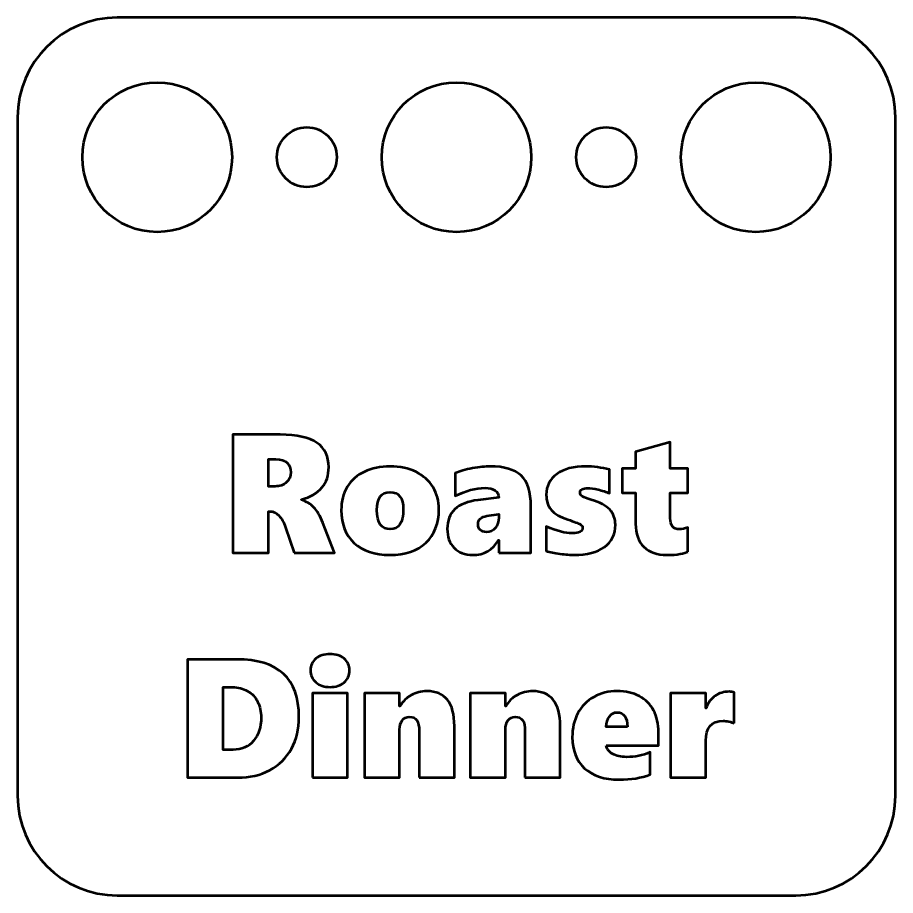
# Model space of a CAD drawing. Header units: centimetres. Extents: x -15.7 to 15.7, y -6.7 to 6.7.
# Drawn here: x -2.2 to 2.2, y -6.7 to -2.3 of the extents above; entities that cross this region are included whole.
import ezdxf

# ---------------------------------------------------------------- set-up
doc = ezdxf.new("R2010")
doc.units = ezdxf.units.CM
doc.header["$MEASUREMENT"] = 0
doc.layers.add('Layer 1', color=7, linetype='Continuous')

msp = doc.modelspace()

# ---------------------------------------------------------------- linework, layer by layer
at = {"layer": 'Layer 1', "lineweight": 53}
for centre, major_axis in [((-1.49999, -3.00001), (0, 0.37501)), ((0.00001, -3.00001), (0, 0.37501)), ((1.50001, -3.00001), (0, 0.37501)), ((-0.75, -3), (0, 0.15)), ((0.75, -3), (0, 0.15))]:
    msp.add_ellipse(centre, major_axis=major_axis, ratio=1, dxfattribs=at)
msp.add_open_spline([(-2.2, -6.2), (-2.2, -6.2), (-2.2, -2.8), (-2.2, -2.8), (-2.2, -2.8), (-2.2, -2.52386), (-1.97614, -2.3), (-1.7, -2.3), (-1.7, -2.3), (-1.7, -2.3), (1.7, -2.3), (1.7, -2.3), (1.7, -2.3), (1.97614, -2.3), (2.2, -2.52386), (2.2, -2.8), (2.2, -2.8), (2.2, -2.8), (2.2, -6.2), (2.2, -6.2), (2.2, -6.2), (2.2, -6.47614), (1.97614, -6.7), (1.7, -6.7), (1.7, -6.7), (1.7, -6.7), (-1.7, -6.7), (-1.7, -6.7), (-1.7, -6.7), (-1.97614, -6.7), (-2.2, -6.47614), (-2.2, -6.2)], degree=3, knots=[0, 0, 0, 0, 0.1111111, 0.1111111, 0.1111111, 0.1111111, 0.2222222, 0.2222222, 0.2222222, 0.2222222, 0.3333333, 0.3333333, 0.3333333, 0.3333333, 0.4444444, 0.4444444, 0.4444444, 0.4444444, 0.5555556, 0.5555556, 0.5555556, 0.5555556, 0.6666667, 0.6666667, 0.6666667, 0.6666667, 0.7777778, 0.7777778, 0.7777778, 0.7777778, 1, 1, 1, 1], dxfattribs=at)
at = {"layer": 'Layer 1', "color": 5, "lineweight": 53}
for points, knots in [([(-0.81288, -4.98323), (-0.81288, -4.98323), (-0.85719, -4.85552), (-0.85719, -4.85552), (-0.85719, -4.85552), (-0.86565, -4.83041), (-0.8768, -4.81079), (-0.89035, -4.7964), (-0.89035, -4.7964), (-0.90403, -4.78215), (-0.91885, -4.77495), (-0.9348, -4.77495), (-0.9348, -4.77495), (-0.9348, -4.77495), (-0.94185, -4.77495), (-0.94185, -4.77495), (-0.94185, -4.77495), (-0.94185, -4.77495), (-0.94185, -4.98323), (-0.94185, -4.98323), (-0.94185, -4.98323), (-0.94185, -4.98323), (-1.1205, -4.98323), (-1.1205, -4.98323), (-1.1205, -4.98323), (-1.1205, -4.98323), (-1.1205, -4.39056), (-1.1205, -4.39056), (-1.1205, -4.39056), (-1.1205, -4.39056), (-0.88343, -4.39056), (-0.88343, -4.39056), (-0.88343, -4.39056), (-0.80046, -4.39056), (-0.73922, -4.40411), (-0.6997, -4.43134), (-0.6997, -4.43134), (-0.66019, -4.45844), (-0.64044, -4.49908), (-0.64044, -4.5534), (-0.64044, -4.5534), (-0.64044, -4.59419), (-0.65187, -4.62833), (-0.67487, -4.65585), (-0.67487, -4.65585), (-0.69787, -4.68351), (-0.73216, -4.70341), (-0.7776, -4.71582), (-0.7776, -4.71582), (-0.7776, -4.71582), (-0.7776, -4.71752), (-0.7776, -4.71752), (-0.7776, -4.71752), (-0.75248, -4.72514), (-0.7316, -4.7377), (-0.71494, -4.75505), (-0.71494, -4.75505), (-0.69815, -4.77241), (-0.68319, -4.79823), (-0.67007, -4.83238), (-0.67007, -4.83238), (-0.67007, -4.83238), (-0.61165, -4.98323), (-0.61165, -4.98323), (-0.61165, -4.98323), (-0.61165, -4.98323), (-0.81288, -4.98323), (-0.81288, -4.98323)], [0, 0, 0, 0, 0.0555556, 0.0555556, 0.0555556, 0.0555556, 0.1111111, 0.1111111, 0.1111111, 0.1111111, 0.1666667, 0.1666667, 0.1666667, 0.1666667, 0.2222222, 0.2222222, 0.2222222, 0.2222222, 0.2777778, 0.2777778, 0.2777778, 0.2777778, 0.3333333, 0.3333333, 0.3333333, 0.3333333, 0.3888889, 0.3888889, 0.3888889, 0.3888889, 0.4444444, 0.4444444, 0.4444444, 0.4444444, 0.5, 0.5, 0.5, 0.5, 0.5555556, 0.5555556, 0.5555556, 0.5555556, 0.6111111, 0.6111111, 0.6111111, 0.6111111, 0.6666667, 0.6666667, 0.6666667, 0.6666667, 0.7222222, 0.7222222, 0.7222222, 0.7222222, 0.7777778, 0.7777778, 0.7777778, 0.7777778, 0.8333333, 0.8333333, 0.8333333, 0.8333333, 0.8888889, 0.8888889, 0.8888889, 0.8888889, 1, 1, 1, 1]), ([(1.15944, -4.9773), (1.1514, -4.98111), (1.13842, -4.98478), (1.12021, -4.98817), (1.12021, -4.98817), (1.10201, -4.9917), (1.08014, -4.99339), (1.05445, -4.99339), (1.05445, -4.99339), (1.00549, -4.99339), (0.96711, -4.97984), (0.93931, -4.95289), (0.93931, -4.95289), (0.91165, -4.92594), (0.89782, -4.88742), (0.89782, -4.8376), (0.89782, -4.8376), (0.89782, -4.8376), (0.89782, -4.68182), (0.89782, -4.68182), (0.89782, -4.68182), (0.89782, -4.68182), (0.83093, -4.68182), (0.83093, -4.68182), (0.83093, -4.68182), (0.83093, -4.68182), (0.83093, -4.55989), (0.83093, -4.55989), (0.83093, -4.55989), (0.83093, -4.55989), (0.89782, -4.55989), (0.89782, -4.55989), (0.89782, -4.55989), (0.89782, -4.55989), (0.89782, -4.47664), (0.89782, -4.47664), (0.89782, -4.47664), (0.89782, -4.47664), (1.07139, -4.42866), (1.07139, -4.42866), (1.07139, -4.42866), (1.07139, -4.42866), (1.07139, -4.55989), (1.07139, -4.55989), (1.07139, -4.55989), (1.07139, -4.55989), (1.15944, -4.55989), (1.15944, -4.55989), (1.15944, -4.55989), (1.15944, -4.55989), (1.15944, -4.68182), (1.15944, -4.68182), (1.15944, -4.68182), (1.15944, -4.68182), (1.07139, -4.68182), (1.07139, -4.68182), (1.07139, -4.68182), (1.07139, -4.68182), (1.07139, -4.80882), (1.07139, -4.80882), (1.07139, -4.80882), (1.07139, -4.84607), (1.0862, -4.8647), (1.1157, -4.8647), (1.1157, -4.8647), (1.12938, -4.8647), (1.14406, -4.86159), (1.15944, -4.85538), (1.15944, -4.85538), (1.15944, -4.85538), (1.15944, -4.9773), (1.15944, -4.9773)], [0, 0, 0, 0, 0.0526316, 0.0526316, 0.0526316, 0.0526316, 0.1052632, 0.1052632, 0.1052632, 0.1052632, 0.1578947, 0.1578947, 0.1578947, 0.1578947, 0.2105263, 0.2105263, 0.2105263, 0.2105263, 0.2631579, 0.2631579, 0.2631579, 0.2631579, 0.3157895, 0.3157895, 0.3157895, 0.3157895, 0.3684211, 0.3684211, 0.3684211, 0.3684211, 0.4210526, 0.4210526, 0.4210526, 0.4210526, 0.4736842, 0.4736842, 0.4736842, 0.4736842, 0.5263158, 0.5263158, 0.5263158, 0.5263158, 0.5789474, 0.5789474, 0.5789474, 0.5789474, 0.6315789, 0.6315789, 0.6315789, 0.6315789, 0.6842105, 0.6842105, 0.6842105, 0.6842105, 0.7368421, 0.7368421, 0.7368421, 0.7368421, 0.7894737, 0.7894737, 0.7894737, 0.7894737, 0.8421053, 0.8421053, 0.8421053, 0.8421053, 0.8947368, 0.8947368, 0.8947368, 0.8947368, 1, 1, 1, 1]), ([(-0.83009, -4.57866), (-0.83009, -4.55877), (-0.83616, -4.5431), (-0.8483, -4.53153), (-0.8483, -4.53153), (-0.86029, -4.51996), (-0.87934, -4.51417), (-0.90516, -4.51417), (-0.90516, -4.51417), (-0.90516, -4.51417), (-0.94185, -4.51417), (-0.94185, -4.51417), (-0.94185, -4.51417), (-0.94185, -4.51417), (-0.94185, -4.64964), (-0.94185, -4.64964), (-0.94185, -4.64964), (-0.94185, -4.64964), (-0.90968, -4.64964), (-0.90968, -4.64964), (-0.90968, -4.64964), (-0.88569, -4.64964), (-0.8665, -4.64287), (-0.85196, -4.62946), (-0.85196, -4.62946), (-0.83743, -4.61592), (-0.83009, -4.59898), (-0.83009, -4.57866)], [0, 0, 0, 0, 0.125, 0.125, 0.125, 0.125, 0.25, 0.25, 0.25, 0.25, 0.375, 0.375, 0.375, 0.375, 0.5, 0.5, 0.5, 0.5, 0.625, 0.625, 0.625, 0.625, 0.75, 0.75, 0.75, 0.75, 1, 1, 1, 1]), ([(-0.08827, -4.76408), (-0.08827, -4.83549), (-0.10986, -4.89151), (-0.1529, -4.93229), (-0.1529, -4.93229), (-0.19608, -4.97307), (-0.25633, -4.99339), (-0.3338, -4.99339), (-0.3338, -4.99339), (-0.41071, -4.99339), (-0.47054, -4.97349), (-0.51344, -4.9337), (-0.51344, -4.9337), (-0.55619, -4.89391), (-0.57764, -4.83901), (-0.57764, -4.76902), (-0.57764, -4.76902), (-0.57764, -4.72415), (-0.56762, -4.6852), (-0.54745, -4.65218), (-0.54745, -4.65218), (-0.52741, -4.61916), (-0.49876, -4.59376), (-0.46151, -4.57612), (-0.46151, -4.57612), (-0.42425, -4.55848), (-0.3815, -4.54973), (-0.33296, -4.54973), (-0.33296, -4.54973), (-0.28286, -4.54973), (-0.2394, -4.55891), (-0.20257, -4.57739), (-0.20257, -4.57739), (-0.16574, -4.59588), (-0.13752, -4.62142), (-0.11776, -4.6543), (-0.11776, -4.6543), (-0.09815, -4.68704), (-0.08827, -4.72358), (-0.08827, -4.76408)], [0, 0, 0, 0, 0.0909091, 0.0909091, 0.0909091, 0.0909091, 0.1818182, 0.1818182, 0.1818182, 0.1818182, 0.2727273, 0.2727273, 0.2727273, 0.2727273, 0.3636364, 0.3636364, 0.3636364, 0.3636364, 0.4545455, 0.4545455, 0.4545455, 0.4545455, 0.5454545, 0.5454545, 0.5454545, 0.5454545, 0.6363636, 0.6363636, 0.6363636, 0.6363636, 0.7272727, 0.7272727, 0.7272727, 0.7272727, 0.8181818, 0.8181818, 0.8181818, 0.8181818, 1, 1, 1, 1]), ([(0.21216, -4.98323), (0.21216, -4.98323), (0.21216, -4.91888), (0.21216, -4.91888), (0.21216, -4.91888), (0.21216, -4.91888), (0.21047, -4.91888), (0.21047, -4.91888), (0.21047, -4.91888), (0.18239, -4.96855), (0.13949, -4.99339), (0.08163, -4.99339), (0.08163, -4.99339), (0.0417, -4.99339), (0.01037, -4.98154), (-0.01221, -4.95783), (-0.01221, -4.95783), (-0.03478, -4.93412), (-0.04607, -4.90251), (-0.04607, -4.86286), (-0.04607, -4.86286), (-0.04607, -4.77975), (0.00501, -4.73149), (0.10717, -4.71836), (0.10717, -4.71836), (0.10717, -4.71836), (0.21216, -4.70468), (0.21216, -4.70468), (0.21216, -4.70468), (0.21216, -4.69085), (0.20595, -4.67942), (0.19353, -4.67053), (0.19353, -4.67053), (0.18126, -4.66164), (0.16461, -4.65726), (0.14358, -4.65726), (0.14358, -4.65726), (0.09631, -4.65726), (0.04635, -4.67081), (-0.00628, -4.6979), (-0.00628, -4.6979), (-0.00628, -4.6979), (-0.00628, -4.5836), (-0.00628, -4.5836), (-0.00628, -4.5836), (0.01658, -4.57372), (0.04523, -4.56554), (0.07966, -4.55919), (0.07966, -4.55919), (0.11409, -4.55284), (0.14358, -4.54973), (0.16813, -4.54973), (0.16813, -4.54973), (0.23996, -4.54973), (0.29217, -4.56512), (0.32449, -4.59588), (0.32449, -4.59588), (0.3568, -4.6265), (0.37303, -4.67786), (0.37303, -4.74969), (0.37303, -4.74969), (0.37303, -4.74969), (0.37303, -4.98323), (0.37303, -4.98323), (0.37303, -4.98323), (0.37303, -4.98323), (0.21216, -4.98323), (0.21216, -4.98323)], [0, 0, 0, 0, 0.0555556, 0.0555556, 0.0555556, 0.0555556, 0.1111111, 0.1111111, 0.1111111, 0.1111111, 0.1666667, 0.1666667, 0.1666667, 0.1666667, 0.2222222, 0.2222222, 0.2222222, 0.2222222, 0.2777778, 0.2777778, 0.2777778, 0.2777778, 0.3333333, 0.3333333, 0.3333333, 0.3333333, 0.3888889, 0.3888889, 0.3888889, 0.3888889, 0.4444444, 0.4444444, 0.4444444, 0.4444444, 0.5, 0.5, 0.5, 0.5, 0.5555556, 0.5555556, 0.5555556, 0.5555556, 0.6111111, 0.6111111, 0.6111111, 0.6111111, 0.6666667, 0.6666667, 0.6666667, 0.6666667, 0.7222222, 0.7222222, 0.7222222, 0.7222222, 0.7777778, 0.7777778, 0.7777778, 0.7777778, 0.8333333, 0.8333333, 0.8333333, 0.8333333, 0.8888889, 0.8888889, 0.8888889, 0.8888889, 1, 1, 1, 1]), ([(0.79636, -4.84254), (0.79636, -4.89038), (0.77816, -4.92763), (0.74161, -4.95388), (0.74161, -4.95388), (0.70506, -4.98027), (0.65426, -4.99339), (0.58893, -4.99339), (0.58893, -4.99339), (0.56988, -4.99339), (0.54645, -4.99141), (0.51851, -4.9876), (0.51851, -4.9876), (0.49043, -4.98379), (0.46771, -4.97914), (0.45007, -4.97363), (0.45007, -4.97363), (0.45007, -4.97363), (0.45007, -4.8503), (0.45007, -4.8503), (0.45007, -4.8503), (0.50214, -4.87345), (0.54561, -4.88502), (0.58046, -4.88502), (0.58046, -4.88502), (0.61489, -4.88502), (0.63211, -4.87613), (0.63211, -4.85821), (0.63211, -4.85821), (0.63211, -4.85073), (0.62816, -4.84452), (0.62011, -4.83972), (0.62011, -4.83972), (0.61221, -4.83492), (0.59119, -4.82688), (0.55746, -4.81559), (0.55746, -4.81559), (0.51992, -4.80374), (0.49269, -4.78793), (0.47561, -4.76846), (0.47561, -4.76846), (0.45854, -4.74884), (0.45007, -4.7233), (0.45007, -4.69198), (0.45007, -4.69198), (0.45007, -4.64809), (0.46757, -4.61352), (0.50243, -4.58798), (0.50243, -4.58798), (0.53728, -4.56244), (0.58625, -4.54973), (0.64932, -4.54973), (0.64932, -4.54973), (0.68629, -4.54973), (0.72538, -4.5551), (0.76673, -4.56582), (0.76673, -4.56582), (0.76673, -4.56582), (0.76673, -4.68436), (0.76673, -4.68436), (0.76673, -4.68436), (0.74937, -4.67688), (0.73032, -4.67067), (0.70958, -4.66559), (0.70958, -4.66559), (0.68898, -4.66065), (0.67162, -4.65811), (0.65751, -4.65811), (0.65751, -4.65811), (0.64594, -4.65811), (0.63662, -4.66008), (0.62971, -4.66389), (0.62971, -4.66389), (0.62279, -4.6677), (0.61941, -4.67307), (0.61941, -4.67998), (0.61941, -4.67998), (0.61941, -4.68802), (0.62308, -4.69452), (0.63056, -4.69945), (0.63056, -4.69945), (0.63803, -4.70439), (0.65285, -4.71032), (0.67529, -4.71723), (0.67529, -4.71723), (0.71847, -4.72993), (0.74951, -4.74616), (0.76828, -4.76606), (0.76828, -4.76606), (0.78705, -4.78581), (0.79636, -4.81136), (0.79636, -4.84254)], [0, 0, 0, 0, 0.0416667, 0.0416667, 0.0416667, 0.0416667, 0.0833333, 0.0833333, 0.0833333, 0.0833333, 0.125, 0.125, 0.125, 0.125, 0.1666667, 0.1666667, 0.1666667, 0.1666667, 0.2083333, 0.2083333, 0.2083333, 0.2083333, 0.25, 0.25, 0.25, 0.25, 0.2916667, 0.2916667, 0.2916667, 0.2916667, 0.3333333, 0.3333333, 0.3333333, 0.3333333, 0.375, 0.375, 0.375, 0.375, 0.4166667, 0.4166667, 0.4166667, 0.4166667, 0.4583333, 0.4583333, 0.4583333, 0.4583333, 0.5, 0.5, 0.5, 0.5, 0.5416667, 0.5416667, 0.5416667, 0.5416667, 0.5833333, 0.5833333, 0.5833333, 0.5833333, 0.625, 0.625, 0.625, 0.625, 0.6666667, 0.6666667, 0.6666667, 0.6666667, 0.7083333, 0.7083333, 0.7083333, 0.7083333, 0.75, 0.75, 0.75, 0.75, 0.7916667, 0.7916667, 0.7916667, 0.7916667, 0.8333333, 0.8333333, 0.8333333, 0.8333333, 0.875, 0.875, 0.875, 0.875, 0.9166667, 0.9166667, 0.9166667, 0.9166667, 1, 1, 1, 1]), ([(-0.26692, -4.76493), (-0.26692, -4.70722), (-0.28893, -4.67843), (-0.33296, -4.67843), (-0.33296, -4.67843), (-0.37698, -4.67843), (-0.399, -4.70863), (-0.399, -4.76902), (-0.399, -4.76902), (-0.399, -4.8328), (-0.3767, -4.8647), (-0.33211, -4.8647), (-0.33211, -4.8647), (-0.28865, -4.8647), (-0.26692, -4.83139), (-0.26692, -4.76493)], [0, 0, 0, 0, 0.2, 0.2, 0.2, 0.2, 0.4, 0.4, 0.4, 0.4, 0.6, 0.6, 0.6, 0.6, 1, 1, 1, 1]), ([(0.10802, -4.83944), (0.10802, -4.85101), (0.11169, -4.86046), (0.11903, -4.86794), (0.11903, -4.86794), (0.12622, -4.87542), (0.13667, -4.87909), (0.15021, -4.87909), (0.15021, -4.87909), (0.1687, -4.87909), (0.18352, -4.87218), (0.19495, -4.85835), (0.19495, -4.85835), (0.20638, -4.84466), (0.21216, -4.82702), (0.21216, -4.80543), (0.21216, -4.80543), (0.21216, -4.80543), (0.21216, -4.78934), (0.21216, -4.78934), (0.21216, -4.78934), (0.21216, -4.78934), (0.15261, -4.79767), (0.15261, -4.79767), (0.15261, -4.79767), (0.12284, -4.80261), (0.10802, -4.81644), (0.10802, -4.83944)], [0, 0, 0, 0, 0.125, 0.125, 0.125, 0.125, 0.25, 0.25, 0.25, 0.25, 0.375, 0.375, 0.375, 0.375, 0.5, 0.5, 0.5, 0.5, 0.625, 0.625, 0.625, 0.625, 0.75, 0.75, 0.75, 0.75, 1, 1, 1, 1]), ([(-0.53554, -5.57209), (-0.53554, -5.59692), (-0.54457, -5.61696), (-0.56263, -5.63248), (-0.56263, -5.63248), (-0.58069, -5.64786), (-0.6044, -5.65562), (-0.63389, -5.65562), (-0.63389, -5.65562), (-0.66254, -5.65562), (-0.6861, -5.64758), (-0.70431, -5.63164), (-0.70431, -5.63164), (-0.72265, -5.61569), (-0.73182, -5.59579), (-0.73182, -5.57209), (-0.73182, -5.57209), (-0.73182, -5.54782), (-0.72293, -5.52806), (-0.70515, -5.5131), (-0.70515, -5.5131), (-0.68737, -5.498), (-0.66367, -5.49052), (-0.63389, -5.49052), (-0.63389, -5.49052), (-0.6044, -5.49052), (-0.58069, -5.498), (-0.56263, -5.5131), (-0.56263, -5.5131), (-0.54457, -5.52806), (-0.53554, -5.54782), (-0.53554, -5.57209)], [0, 0, 0, 0, 0.1111111, 0.1111111, 0.1111111, 0.1111111, 0.2222222, 0.2222222, 0.2222222, 0.2222222, 0.3333333, 0.3333333, 0.3333333, 0.3333333, 0.4444444, 0.4444444, 0.4444444, 0.4444444, 0.5555556, 0.5555556, 0.5555556, 0.5555556, 0.6666667, 0.6666667, 0.6666667, 0.6666667, 0.7777778, 0.7777778, 0.7777778, 0.7777778, 1, 1, 1, 1]), ([(-0.78954, -5.80563), (-0.78954, -5.86574), (-0.8021, -5.9188), (-0.82736, -5.96494), (-0.82736, -5.96494), (-0.85261, -6.01109), (-0.8886, -6.04679), (-0.93545, -6.07176), (-0.93545, -6.07176), (-0.9823, -6.09688), (-1.03634, -6.10944), (-1.09744, -6.10944), (-1.09744, -6.10944), (-1.09744, -6.10944), (-1.34834, -6.10944), (-1.34834, -6.10944), (-1.34834, -6.10944), (-1.34834, -6.10944), (-1.34834, -5.51677), (-1.34834, -5.51677), (-1.34834, -5.51677), (-1.34834, -5.51677), (-1.10281, -5.51677), (-1.10281, -5.51677), (-1.10281, -5.51677), (-0.89396, -5.51677), (-0.78954, -5.61301), (-0.78954, -5.80563)], [0, 0, 0, 0, 0.125, 0.125, 0.125, 0.125, 0.25, 0.25, 0.25, 0.25, 0.375, 0.375, 0.375, 0.375, 0.5, 0.5, 0.5, 0.5, 0.625, 0.625, 0.625, 0.625, 0.75, 0.75, 0.75, 0.75, 1, 1, 1, 1]), ([(-0.97919, -5.80732), (-0.97919, -5.77839), (-0.98498, -5.75229), (-0.99669, -5.72914), (-0.99669, -5.72914), (-1.0084, -5.706), (-1.02519, -5.68822), (-1.04693, -5.67552), (-1.04693, -5.67552), (-1.06866, -5.66282), (-1.09434, -5.65647), (-1.12383, -5.65647), (-1.12383, -5.65647), (-1.12383, -5.65647), (-1.16969, -5.65647), (-1.16969, -5.65647), (-1.16969, -5.65647), (-1.16969, -5.65647), (-1.16969, -5.96974), (-1.16969, -5.96974), (-1.16969, -5.96974), (-1.16969, -5.96974), (-1.11974, -5.96974), (-1.11974, -5.96974), (-1.11974, -5.96974), (-1.07698, -5.96974), (-1.04283, -5.95506), (-1.01743, -5.92571), (-1.01743, -5.92571), (-0.99189, -5.89636), (-0.97919, -5.85685), (-0.97919, -5.80732)], [0, 0, 0, 0, 0.1111111, 0.1111111, 0.1111111, 0.1111111, 0.2222222, 0.2222222, 0.2222222, 0.2222222, 0.3333333, 0.3333333, 0.3333333, 0.3333333, 0.4444444, 0.4444444, 0.4444444, 0.4444444, 0.5555556, 0.5555556, 0.5555556, 0.5555556, 0.6666667, 0.6666667, 0.6666667, 0.6666667, 0.7777778, 0.7777778, 0.7777778, 0.7777778, 1, 1, 1, 1]), ([(-0.18671, -6.10944), (-0.18671, -6.10944), (-0.18671, -5.8783), (-0.18671, -5.8783), (-0.18671, -5.8783), (-0.18671, -5.85205), (-0.19066, -5.83328), (-0.19842, -5.82185), (-0.19842, -5.82185), (-0.20632, -5.81042), (-0.21902, -5.80464), (-0.23666, -5.80464), (-0.23666, -5.80464), (-0.25176, -5.80464), (-0.26361, -5.81057), (-0.27208, -5.82242), (-0.27208, -5.82242), (-0.28069, -5.83427), (-0.28492, -5.84951), (-0.28492, -5.86786), (-0.28492, -5.86786), (-0.28492, -5.86786), (-0.28492, -6.10944), (-0.28492, -6.10944), (-0.28492, -6.10944), (-0.28492, -6.10944), (-0.46103, -6.10944), (-0.46103, -6.10944), (-0.46103, -6.10944), (-0.46103, -6.10944), (-0.46103, -5.6861), (-0.46103, -5.6861), (-0.46103, -5.6861), (-0.46103, -5.6861), (-0.28492, -5.6861), (-0.28492, -5.6861), (-0.28492, -5.6861), (-0.28492, -5.6861), (-0.28492, -5.75215), (-0.28492, -5.75215), (-0.28492, -5.75215), (-0.28492, -5.75215), (-0.28323, -5.75215), (-0.28323, -5.75215), (-0.28323, -5.75215), (-0.26926, -5.72802), (-0.25035, -5.70925), (-0.22664, -5.69598), (-0.22664, -5.69598), (-0.20293, -5.68258), (-0.17725, -5.67594), (-0.14945, -5.67594), (-0.14945, -5.67594), (-0.05688, -5.67594), (-0.0106, -5.73437), (-0.0106, -5.85121), (-0.0106, -5.85121), (-0.0106, -5.85121), (-0.0106, -6.10944), (-0.0106, -6.10944), (-0.0106, -6.10944), (-0.0106, -6.10944), (-0.18671, -6.10944), (-0.18671, -6.10944)], [0, 0, 0, 0, 0.0588235, 0.0588235, 0.0588235, 0.0588235, 0.1176471, 0.1176471, 0.1176471, 0.1176471, 0.1764706, 0.1764706, 0.1764706, 0.1764706, 0.2352941, 0.2352941, 0.2352941, 0.2352941, 0.2941176, 0.2941176, 0.2941176, 0.2941176, 0.3529412, 0.3529412, 0.3529412, 0.3529412, 0.4117647, 0.4117647, 0.4117647, 0.4117647, 0.4705882, 0.4705882, 0.4705882, 0.4705882, 0.5294118, 0.5294118, 0.5294118, 0.5294118, 0.5882353, 0.5882353, 0.5882353, 0.5882353, 0.6470588, 0.6470588, 0.6470588, 0.6470588, 0.7058824, 0.7058824, 0.7058824, 0.7058824, 0.7647059, 0.7647059, 0.7647059, 0.7647059, 0.8235294, 0.8235294, 0.8235294, 0.8235294, 0.8823529, 0.8823529, 0.8823529, 0.8823529, 1, 1, 1, 1]), ([(0.34331, -6.10944), (0.34331, -6.10944), (0.34331, -5.8783), (0.34331, -5.8783), (0.34331, -5.8783), (0.34331, -5.85205), (0.33936, -5.83328), (0.3316, -5.82185), (0.3316, -5.82185), (0.3237, -5.81042), (0.311, -5.80464), (0.29336, -5.80464), (0.29336, -5.80464), (0.27826, -5.80464), (0.26641, -5.81057), (0.25794, -5.82242), (0.25794, -5.82242), (0.24933, -5.83427), (0.2451, -5.84951), (0.2451, -5.86786), (0.2451, -5.86786), (0.2451, -5.86786), (0.2451, -6.10944), (0.2451, -6.10944), (0.2451, -6.10944), (0.2451, -6.10944), (0.06899, -6.10944), (0.06899, -6.10944), (0.06899, -6.10944), (0.06899, -6.10944), (0.06899, -5.6861), (0.06899, -5.6861), (0.06899, -5.6861), (0.06899, -5.6861), (0.2451, -5.6861), (0.2451, -5.6861), (0.2451, -5.6861), (0.2451, -5.6861), (0.2451, -5.75215), (0.2451, -5.75215), (0.2451, -5.75215), (0.2451, -5.75215), (0.24679, -5.75215), (0.24679, -5.75215), (0.24679, -5.75215), (0.26076, -5.72802), (0.27967, -5.70925), (0.30338, -5.69598), (0.30338, -5.69598), (0.32709, -5.68258), (0.35277, -5.67594), (0.38057, -5.67594), (0.38057, -5.67594), (0.47314, -5.67594), (0.51942, -5.73437), (0.51942, -5.85121), (0.51942, -5.85121), (0.51942, -5.85121), (0.51942, -6.10944), (0.51942, -6.10944), (0.51942, -6.10944), (0.51942, -6.10944), (0.34331, -6.10944), (0.34331, -6.10944)], [0, 0, 0, 0, 0.0588235, 0.0588235, 0.0588235, 0.0588235, 0.1176471, 0.1176471, 0.1176471, 0.1176471, 0.1764706, 0.1764706, 0.1764706, 0.1764706, 0.2352941, 0.2352941, 0.2352941, 0.2352941, 0.2941176, 0.2941176, 0.2941176, 0.2941176, 0.3529412, 0.3529412, 0.3529412, 0.3529412, 0.4117647, 0.4117647, 0.4117647, 0.4117647, 0.4705882, 0.4705882, 0.4705882, 0.4705882, 0.5294118, 0.5294118, 0.5294118, 0.5294118, 0.5882353, 0.5882353, 0.5882353, 0.5882353, 0.6470588, 0.6470588, 0.6470588, 0.6470588, 0.7058824, 0.7058824, 0.7058824, 0.7058824, 0.7647059, 0.7647059, 0.7647059, 0.7647059, 0.8235294, 0.8235294, 0.8235294, 0.8235294, 0.8823529, 0.8823529, 0.8823529, 0.8823529, 1, 1, 1, 1]), ([(0.75057, -5.94773), (0.75367, -5.96593), (0.76411, -5.98018), (0.78204, -5.99062), (0.78204, -5.99062), (0.79996, -6.00093), (0.82366, -6.00615), (0.85316, -6.00615), (0.85316, -6.00615), (0.89422, -6.00615), (0.93317, -5.99824), (0.96985, -5.98244), (0.96985, -5.98244), (0.96985, -5.98244), (0.96985, -6.09392), (0.96985, -6.09392), (0.96985, -6.09392), (0.9271, -6.11099), (0.87531, -6.1196), (0.81435, -6.1196), (0.81435, -6.1196), (0.74055, -6.1196), (0.68312, -6.10069), (0.64205, -6.06301), (0.64205, -6.06301), (0.60099, -6.02534), (0.58039, -5.97341), (0.58039, -5.90723), (0.58039, -5.90723), (0.58039, -5.86179), (0.58942, -5.82171), (0.60748, -5.787), (0.60748, -5.787), (0.62554, -5.75243), (0.65221, -5.72519), (0.68763, -5.70544), (0.68763, -5.70544), (0.72305, -5.68582), (0.762, -5.67594), (0.80475, -5.67594), (0.80475, -5.67594), (0.8485, -5.67594), (0.88603, -5.68441), (0.91722, -5.70149), (0.91722, -5.70149), (0.94826, -5.71856), (0.97197, -5.74255), (0.98806, -5.77345), (0.98806, -5.77345), (1.00415, -5.80422), (1.01219, -5.84034), (1.01219, -5.88169), (1.01219, -5.88169), (1.01219, -5.88169), (1.01219, -5.94773), (1.01219, -5.94773), (1.01219, -5.94773), (1.01219, -5.94773), (0.75057, -5.94773), (0.75057, -5.94773)], [0, 0, 0, 0, 0.0625, 0.0625, 0.0625, 0.0625, 0.125, 0.125, 0.125, 0.125, 0.1875, 0.1875, 0.1875, 0.1875, 0.25, 0.25, 0.25, 0.25, 0.3125, 0.3125, 0.3125, 0.3125, 0.375, 0.375, 0.375, 0.375, 0.4375, 0.4375, 0.4375, 0.4375, 0.5, 0.5, 0.5, 0.5, 0.5625, 0.5625, 0.5625, 0.5625, 0.625, 0.625, 0.625, 0.625, 0.6875, 0.6875, 0.6875, 0.6875, 0.75, 0.75, 0.75, 0.75, 0.8125, 0.8125, 0.8125, 0.8125, 0.875, 0.875, 0.875, 0.875, 1, 1, 1, 1]), ([(-0.72195, -6.10944), (-0.72195, -6.10944), (-0.72195, -5.6861), (-0.72195, -5.6861), (-0.72195, -5.6861), (-0.72195, -5.6861), (-0.54584, -5.6861), (-0.54584, -5.6861), (-0.54584, -5.6861), (-0.54584, -5.6861), (-0.54584, -6.10944), (-0.54584, -6.10944), (-0.54584, -6.10944), (-0.54584, -6.10944), (-0.72195, -6.10944), (-0.72195, -6.10944)], [0, 0, 0, 0, 0.2, 0.2, 0.2, 0.2, 0.4, 0.4, 0.4, 0.4, 0.6, 0.6, 0.6, 0.6, 1, 1, 1, 1]), ([(1.3915, -5.83681), (1.38487, -5.83385), (1.37598, -5.83103), (1.36469, -5.82863), (1.36469, -5.82863), (1.35326, -5.82623), (1.34395, -5.82496), (1.33647, -5.82496), (1.33647, -5.82496), (1.27833, -5.82496), (1.24926, -5.85854), (1.24926, -5.92585), (1.24926, -5.92585), (1.24926, -5.92585), (1.24926, -6.10944), (1.24926, -6.10944), (1.24926, -6.10944), (1.24926, -6.10944), (1.07315, -6.10944), (1.07315, -6.10944), (1.07315, -6.10944), (1.07315, -6.10944), (1.07315, -5.6861), (1.07315, -5.6861), (1.07315, -5.6861), (1.07315, -5.6861), (1.24926, -5.6861), (1.24926, -5.6861), (1.24926, -5.6861), (1.24926, -5.6861), (1.24926, -5.76061), (1.24926, -5.76061), (1.24926, -5.76061), (1.24926, -5.76061), (1.25095, -5.76061), (1.25095, -5.76061), (1.25095, -5.76061), (1.26168, -5.7338), (1.27692, -5.71334), (1.29682, -5.69937), (1.29682, -5.69937), (1.31671, -5.6854), (1.33985, -5.67848), (1.36624, -5.67848), (1.36624, -5.67848), (1.37598, -5.67848), (1.3843, -5.68018), (1.3915, -5.68342), (1.3915, -5.68342), (1.3915, -5.68342), (1.3915, -5.83681), (1.3915, -5.83681)], [0, 0, 0, 0, 0.0714286, 0.0714286, 0.0714286, 0.0714286, 0.1428571, 0.1428571, 0.1428571, 0.1428571, 0.2142857, 0.2142857, 0.2142857, 0.2142857, 0.2857143, 0.2857143, 0.2857143, 0.2857143, 0.3571429, 0.3571429, 0.3571429, 0.3571429, 0.4285714, 0.4285714, 0.4285714, 0.4285714, 0.5, 0.5, 0.5, 0.5, 0.5714286, 0.5714286, 0.5714286, 0.5714286, 0.6428571, 0.6428571, 0.6428571, 0.6428571, 0.7142857, 0.7142857, 0.7142857, 0.7142857, 0.7857143, 0.7857143, 0.7857143, 0.7857143, 0.8571429, 0.8571429, 0.8571429, 0.8571429, 1, 1, 1, 1]), ([(0.8564, -5.85544), (0.8564, -5.8069), (0.8389, -5.78263), (0.80391, -5.78263), (0.80391, -5.78263), (0.78923, -5.78263), (0.7771, -5.78926), (0.76708, -5.80252), (0.76708, -5.80252), (0.7572, -5.81593), (0.75141, -5.83343), (0.74972, -5.85544), (0.74972, -5.85544), (0.74972, -5.85544), (0.8564, -5.85544), (0.8564, -5.85544)], [0, 0, 0, 0, 0.2, 0.2, 0.2, 0.2, 0.4, 0.4, 0.4, 0.4, 0.6, 0.6, 0.6, 0.6, 1, 1, 1, 1])]:
    msp.add_open_spline(points, degree=3, knots=knots, dxfattribs=at)

doc.saveas('drawing.dxf')
